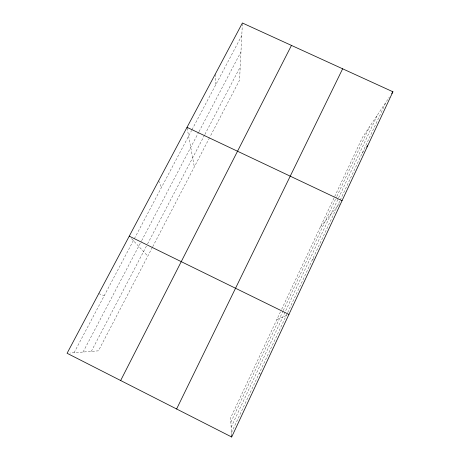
<?xml version="1.0" encoding="UTF-8"?>
<svg xmlns="http://www.w3.org/2000/svg" width="460" height="460" viewBox="0 0 460 460"><rect width="100%" height="100%" fill="white"/><g stroke="black" fill="none" stroke-linecap="round" stroke-linejoin="round"><path stroke-width="0.34" stroke-dasharray="2.3 1.72" d="M242.374 23.696L239.551 80.172L210.065 136.724M231.449 432.699L339.974 200.675M340.279 200.025L386.222 101.792M280.462 311.834L230.644 417.801L231.598 435.568M281.669 309.264L362.537 137.258L389.373 97.077M230.88 422.153L282.952 311.224M283.256 310.575L336.53 197.081M336.835 196.437L369.535 126.776M231.15 427.185L338.296 198.547M338.6 197.898L377.545 114.787M152.386 247.33L98.417 350.842L69.88 353.056M152.714 246.704L209.737 137.356M91.293 351.394L147.211 244.588M147.545 243.955L204.562 135.062M204.89 134.429L240.212 66.964M83.07 352.032L141.323 241.293M141.657 240.666L198.68 132.261M199.013 131.635L240.965 51.882M74.077 352.728L134.038 239.332M134.372 238.7L191.636 130.398M191.969 129.766L241.782 35.564M362.158 153.243L364.642 149.81M320.321 227.056L339.422 203.872M312.185 260.084L315.502 256.956M276.834 319.55L288.391 314.651M98.745 293.624L104.253 295.665M259.342 373.066L260.849 374.543M131.537 238.631L147.798 256.134M158.654 180.774L161.477 187.439M187.139 128.018L194.333 166.894M215.211 74.238L215.665 84.956"/><path stroke-width="0.69" d="M231.679 437L392.915 91.776L242.408 23L67.085 353.274L231.679 437L231.598 435.568M176.611 408.986L342.637 68.799M120.652 380.523L291.467 45.413M391.736 93.541L392.915 91.776M366.706 146.953L367.534 145.809M187.019 127.345L342.05 200.686M129.248 236.164L288.926 314.421"/></g></svg>
